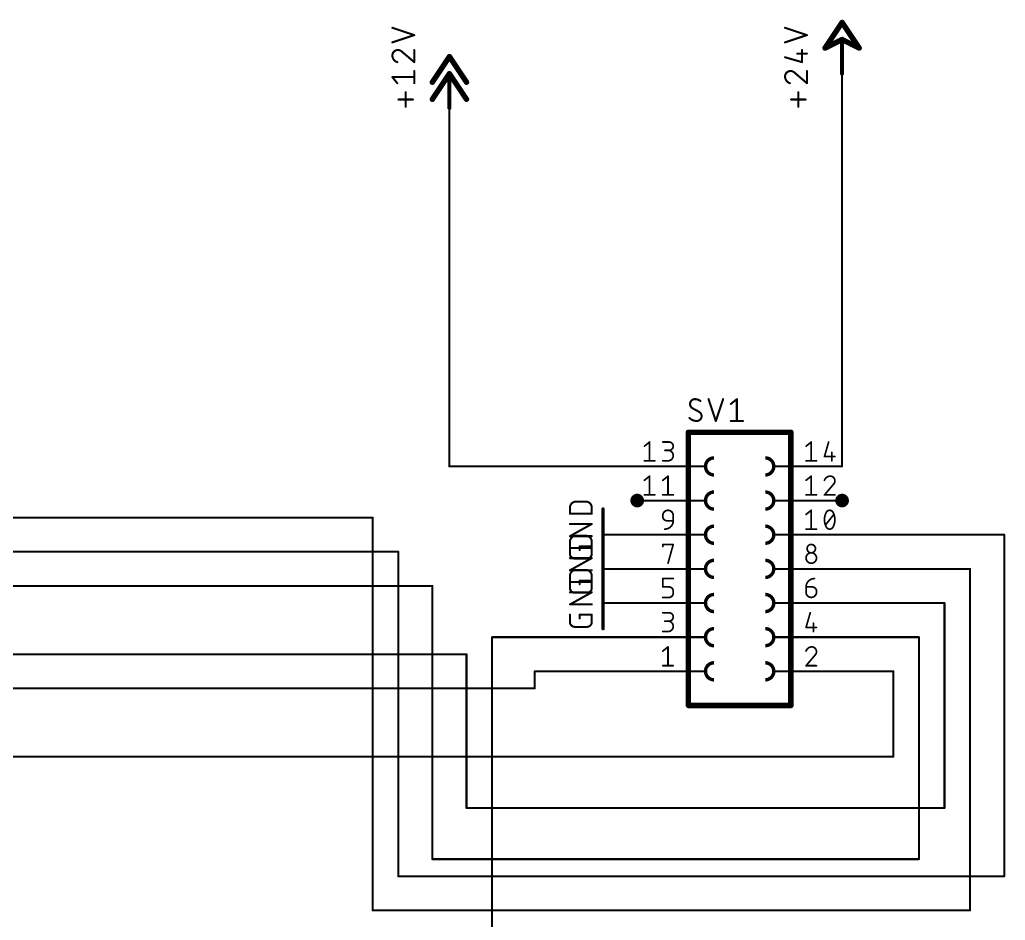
# Model space of a CAD drawing. Extents: x -177 to 163, y -159 to 163.
# Drawn here: x 84.2 to 157.6, y -57.9 to 9.1 of the extents above; entities that cross this region are included whole.
import ezdxf

# ---------------------------------------------------------------- set-up
doc = ezdxf.new("R2010")
doc.units = 0
for name, color, linetype in [('91', 122, 'CONTINUOUS'), ('94', 12, 'CONTINUOUS'), ('95', 251, 'CONTINUOUS'), ('96', 251, 'CONTINUOUS')]:
    doc.layers.add(name, color=color, linetype=linetype)

msp = doc.modelspace()

# ---------------------------------------------------------------- linework, layer by layer
at = {"layer": '91', "const_width": 0.1524}
for points in [[(145.415, -24.13), (145.415, 5.08)], [(116.205, -24.13), (116.205, 2.54)], [(130.175, -24.13), (116.205, -24.13)], [(110.49, -27.94), (39.37, -27.94)], [(110.49, -57.15), (110.49, -27.94)], [(157.48, -29.21), (145.415, -29.21)], [(157.48, -54.61), (157.48, -29.21)], [(39.37, -30.48), (112.395, -30.48)], [(112.395, -30.48), (112.395, -54.61)], [(145.415, -31.75), (154.94, -31.75)], [(154.94, -31.75), (154.94, -57.15)], [(114.935, -33.02), (39.37, -33.02)], [(114.935, -53.34), (114.935, -33.02)], [(153.035, -34.29), (145.415, -34.29)], [(153.035, -49.53), (153.035, -34.29)], [(130.175, -36.83), (119.38, -36.83)], [(119.38, -158.75), (119.38, -36.83)], [(145.415, -36.83), (151.13, -36.83)], [(151.13, -36.83), (151.13, -53.34)], [(39.37, -38.1), (117.475, -38.1)], [(117.475, -38.1), (117.475, -49.53)], [(130.175, -39.37), (122.555, -39.37)], [(122.555, -40.64), (122.555, -39.37)], [(145.415, -39.37), (149.225, -39.37)], [(149.225, -39.37), (149.225, -45.72)], [(39.37, -40.64), (122.555, -40.64)], [(149.225, -45.72), (39.37, -45.72)], [(117.475, -49.53), (153.035, -49.53)], [(151.13, -53.34), (114.935, -53.34)], [(112.395, -54.61), (157.48, -54.61)], [(154.94, -57.15), (110.49, -57.15)]]:
    msp.add_lwpolyline(points, dxfattribs=at)
at = {"layer": '91'}
for points, const_width in [([(145.4531, 5.08, 1), (145.3769, 5.08)], 0.0762), ([(116.2431, 2.54, 1), (116.1669, 2.54)], 0.0762), ([(116.205, -24.0919, 1), (116.205, -24.1681)], 0.0762), ([(116.1669, -24.13, 1), (116.2431, -24.13)], 0.0762), ([(130.175, -24.1681, 1), (130.175, -24.0919)], 0.0762), ([(145.3769, -24.13, 1), (145.4531, -24.13)], 0.0762), ([(130.175, -26.924, 1), (130.175, -26.416, 1), (130.175, -26.924)], 0.508), ([(145.415, -26.924, 1), (145.415, -26.416, 1), (145.415, -26.924)], 0.508), ([(110.5281, -27.94, 1), (110.4519, -27.94)], 0.0762), ([(110.49, -27.9781, 1), (110.49, -27.9019)], 0.0762), ([(145.415, -29.1719, 1), (145.415, -29.2481)], 0.0762), ([(157.5181, -29.21, 1), (157.4419, -29.21)], 0.0762), ([(157.48, -29.2481, 1), (157.48, -29.1719)], 0.0762), ([(112.4331, -30.48, 1), (112.3569, -30.48)], 0.0762), ([(112.395, -30.5181, 1), (112.395, -30.4419)], 0.0762), ([(145.415, -31.7119, 1), (145.415, -31.7881)], 0.0762), ([(154.9781, -31.75, 1), (154.9019, -31.75)], 0.0762), ([(154.94, -31.7881, 1), (154.94, -31.7119)], 0.0762), ([(114.9731, -33.02, 1), (114.8969, -33.02)], 0.0762), ([(114.935, -33.0581, 1), (114.935, -32.9819)], 0.0762), ([(145.415, -34.2519, 1), (145.415, -34.3281)], 0.0762), ([(153.0731, -34.29, 1), (152.9969, -34.29)], 0.0762), ([(153.035, -34.3281, 1), (153.035, -34.2519)], 0.0762), ([(119.38, -36.7919, 1), (119.38, -36.8681)], 0.0762), ([(119.4181, -36.83, 1), (119.3419, -36.83)], 0.0762), ([(130.175, -36.8681, 1), (130.175, -36.7919)], 0.0762), ([(145.415, -36.7919, 1), (145.415, -36.8681)], 0.0762), ([(151.1681, -36.83, 1), (151.0919, -36.83)], 0.0762), ([(151.13, -36.8681, 1), (151.13, -36.7919)], 0.0762), ([(117.5131, -38.1, 1), (117.4369, -38.1)], 0.0762), ([(117.475, -38.1381, 1), (117.475, -38.0619)], 0.0762), ([(122.555, -39.3319, 1), (122.555, -39.4081)], 0.0762), ([(122.5931, -39.37, 1), (122.5169, -39.37)], 0.0762), ([(130.175, -39.4081, 1), (130.175, -39.3319)], 0.0762), ([(145.415, -39.3319, 1), (145.415, -39.4081)], 0.0762), ([(149.2631, -39.37, 1), (149.1869, -39.37)], 0.0762), ([(149.225, -39.4081, 1), (149.225, -39.3319)], 0.0762), ([(122.5169, -40.64, 1), (122.5931, -40.64)], 0.0762), ([(122.555, -40.6781, 1), (122.555, -40.6019)], 0.0762), ([(149.1869, -45.72, 1), (149.2631, -45.72)], 0.0762), ([(149.225, -45.7581, 1), (149.225, -45.6819)], 0.0762), ([(117.475, -49.4919, 1), (117.475, -49.5681)], 0.0762), ([(117.4369, -49.53, 1), (117.5131, -49.53)], 0.0762), ([(152.9969, -49.53, 1), (153.0731, -49.53)], 0.0762), ([(153.035, -49.5681, 1), (153.035, -49.4919)], 0.0762), ([(114.935, -53.3019, 1), (114.935, -53.3781)], 0.0762), ([(114.8969, -53.34, 1), (114.9731, -53.34)], 0.0762), ([(151.0919, -53.34, 1), (151.1681, -53.34)], 0.0762), ([(151.13, -53.3781, 1), (151.13, -53.3019)], 0.0762), ([(112.395, -54.5719, 1), (112.395, -54.6481)], 0.0762), ([(112.3569, -54.61, 1), (112.4331, -54.61)], 0.0762), ([(157.4419, -54.61, 1), (157.5181, -54.61)], 0.0762), ([(157.48, -54.6481, 1), (157.48, -54.5719)], 0.0762), ([(110.49, -57.1119, 1), (110.49, -57.1881)], 0.0762), ([(110.4519, -57.15, 1), (110.5281, -57.15)], 0.0762), ([(154.9019, -57.15, 1), (154.9781, -57.15)], 0.0762), ([(154.94, -57.1881, 1), (154.94, -57.1119)], 0.0762)]:
    msp.add_lwpolyline(points, format="xyb", dxfattribs=dict(at, const_width=const_width))
at = {"layer": '94'}
for points, const_width in [([(145.415, 8.89), (144.145, 6.985)], 0.4064), ([(146.685, 6.985), (145.415, 8.89)], 0.4064), ([(145.415, 7.62), (144.145, 6.985)], 0.4064), ([(146.685, 6.985), (145.415, 7.62)], 0.4064), ([(145.415, 5.08), (145.415, 7.62)], 0.3048), ([(145.415, 5.08), (145.415, 7.62)], 0.1524), ([(116.205, 6.35), (114.935, 4.445)], 0.4064), ([(117.475, 4.445), (116.205, 6.35)], 0.4064), ([(116.205, 5.08), (114.935, 3.175)], 0.4064), ([(117.475, 3.175), (116.205, 5.08)], 0.4064), ([(116.205, 2.54), (116.205, 5.08)], 0.3048), ([(116.205, 2.54), (116.205, 5.08)], 0.1524), ([(133.985, -21.59), (133.985, -41.91)], 0.4064), ([(133.985, -21.59), (141.605, -21.59)], 0.4064), ([(141.605, -41.91), (141.605, -21.59)], 0.4064), ([(130.175, -24.13), (135.255, -24.13)], 0.1524), ([(145.415, -24.13), (140.335, -24.13)], 0.1524), ([(130.175, -26.67), (135.255, -26.67)], 0.1524), ([(145.415, -26.67), (140.335, -26.67)], 0.1524), ([(127.635, -27.305), (127.635, -31.115)], 0.254), ([(130.175, -29.21), (127.635, -29.21)], 0.1524), ([(130.175, -29.21), (135.255, -29.21)], 0.1524), ([(145.415, -29.21), (140.335, -29.21)], 0.1524), ([(127.635, -29.845), (127.635, -33.655)], 0.254), ([(127.635, -32.385), (127.635, -36.195)], 0.254), ([(130.175, -31.75), (127.635, -31.75)], 0.1524), ([(130.175, -31.75), (135.255, -31.75)], 0.1524), ([(145.415, -31.75), (140.335, -31.75)], 0.1524), ([(130.175, -34.29), (127.635, -34.29)], 0.1524), ([(130.175, -34.29), (135.255, -34.29)], 0.1524), ([(145.415, -34.29), (140.335, -34.29)], 0.1524), ([(130.175, -36.83), (135.255, -36.83)], 0.1524), ([(145.415, -36.83), (140.335, -36.83)], 0.1524), ([(130.175, -39.37), (135.255, -39.37)], 0.1524), ([(145.415, -39.37), (140.335, -39.37)], 0.1524), ([(141.605, -41.91), (133.985, -41.91)], 0.4064)]:
    msp.add_lwpolyline(points, dxfattribs=dict(at, const_width=const_width))
for points, const_width in [([(145.4995, 8.9464, 1), (145.3305, 8.8336)], 0.2032), ([(145.4995, 8.8336, 1), (145.3305, 8.9464)], 0.2032), ([(145.4604, 7.7109, 1), (145.3696, 7.5291)], 0.2032), ([(145.4912, 7.62, 1), (145.3388, 7.62)], 0.1524), ([(145.4604, 7.5291, 1), (145.3696, 7.7109)], 0.2032), ([(145.4531, 7.62, 1), (145.3769, 7.62)], 0.0762), ([(144.0996, 7.0759, 1), (144.1904, 6.8941)], 0.2032), ([(144.0605, 7.0414, 1), (144.2295, 6.9286)], 0.2032), ([(146.6005, 6.9286, 1), (146.7695, 7.0414)], 0.2032), ([(146.6396, 6.8941, 1), (146.7304, 7.0759)], 0.2032), ([(116.2895, 6.4064, 1), (116.1205, 6.2936)], 0.2032), ([(116.2895, 6.2936, 1), (116.1205, 6.4064)], 0.2032), ([(116.2895, 5.1364, 1), (116.1205, 5.0236)], 0.2032), ([(116.2895, 5.0236, 1), (116.1205, 5.1364)], 0.2032), ([(116.2812, 5.08, 1), (116.1288, 5.08)], 0.1524), ([(116.2431, 5.08, 1), (116.1669, 5.08)], 0.0762), ([(145.3388, 5.08, 1), (145.4912, 5.08)], 0.1524), ([(114.8505, 4.5014, 1), (115.0195, 4.3886)], 0.2032), ([(117.3905, 4.3886, 1), (117.5595, 4.5014)], 0.2032), ([(145.3769, 5.08, 1), (145.4531, 5.08)], 0.0762), ([(114.8505, 3.2314, 1), (115.0195, 3.1186)], 0.2032), ([(117.3905, 3.1186, 1), (117.5595, 3.2314)], 0.2032), ([(116.1288, 2.54, 1), (116.2812, 2.54)], 0.1524), ([(116.1669, 2.54, 1), (116.2431, 2.54)], 0.0762), ([(134.0866, -21.59, 1), (133.8834, -21.59)], 0.2032), ([(133.985, -21.4884, 1), (133.985, -21.6916)], 0.2032), ([(141.7066, -21.59, 1), (141.5034, -21.59)], 0.2032), ([(141.605, -21.6916, 1), (141.605, -21.4884)], 0.2032), ([(135.89, -23.495, 1), (135.89, -24.765)], 0.254), ([(139.7, -24.765, 1), (139.7, -23.495)], 0.254), ([(130.175, -24.0919, 1), (130.175, -24.1681)], 0.0762), ([(135.255, -24.1681, 1), (135.255, -24.0919)], 0.0762), ([(140.335, -24.0919, 1), (140.335, -24.1681)], 0.0762), ([(145.415, -24.1681, 1), (145.415, -24.0919)], 0.0762), ([(135.89, -26.035, 1), (135.89, -27.305)], 0.254), ([(139.7, -27.305, 1), (139.7, -26.035)], 0.254), ([(130.175, -26.6319, 1), (130.175, -26.7081)], 0.0762), ([(135.255, -26.7081, 1), (135.255, -26.6319)], 0.0762), ([(140.335, -26.6319, 1), (140.335, -26.7081)], 0.0762), ([(145.415, -26.7081, 1), (145.415, -26.6319)], 0.0762), ([(127.6985, -27.305, 1), (127.5715, -27.305)], 0.127), ([(135.89, -28.575, 1), (135.89, -29.845)], 0.254), ([(139.7, -29.845, 1), (139.7, -28.575)], 0.254), ([(127.635, -29.1719, 1), (127.635, -29.2481)], 0.0762), ([(130.175, -29.1719, 1), (130.175, -29.2481)], 0.0762), ([(130.175, -29.2481, 1), (130.175, -29.1719)], 0.0762), ([(135.255, -29.2481, 1), (135.255, -29.1719)], 0.0762), ([(140.335, -29.1719, 1), (140.335, -29.2481)], 0.0762), ([(145.415, -29.2481, 1), (145.415, -29.1719)], 0.0762), ([(127.6985, -29.845, 1), (127.5715, -29.845)], 0.127), ([(127.5715, -31.115, 1), (127.6985, -31.115)], 0.127), ([(135.89, -31.115, 1), (135.89, -32.385)], 0.254), ([(139.7, -32.385, 1), (139.7, -31.115)], 0.254), ([(127.6985, -32.385, 1), (127.5715, -32.385)], 0.127), ([(127.635, -31.7119, 1), (127.635, -31.7881)], 0.0762), ([(130.175, -31.7119, 1), (130.175, -31.7881)], 0.0762), ([(130.175, -31.7881, 1), (130.175, -31.7119)], 0.0762), ([(135.255, -31.7881, 1), (135.255, -31.7119)], 0.0762), ([(140.335, -31.7119, 1), (140.335, -31.7881)], 0.0762), ([(145.415, -31.7881, 1), (145.415, -31.7119)], 0.0762), ([(127.5715, -33.655, 1), (127.6985, -33.655)], 0.127), ([(135.89, -33.655, 1), (135.89, -34.925)], 0.254), ([(139.7, -34.925, 1), (139.7, -33.655)], 0.254), ([(127.635, -34.2519, 1), (127.635, -34.3281)], 0.0762), ([(130.175, -34.2519, 1), (130.175, -34.3281)], 0.0762), ([(130.175, -34.3281, 1), (130.175, -34.2519)], 0.0762), ([(135.255, -34.3281, 1), (135.255, -34.2519)], 0.0762), ([(140.335, -34.2519, 1), (140.335, -34.3281)], 0.0762), ([(145.415, -34.3281, 1), (145.415, -34.2519)], 0.0762), ([(127.5715, -36.195, 1), (127.6985, -36.195)], 0.127), ([(135.89, -36.195, 1), (135.89, -37.465)], 0.254), ([(139.7, -37.465, 1), (139.7, -36.195)], 0.254), ([(130.175, -36.7919, 1), (130.175, -36.8681)], 0.0762), ([(135.255, -36.8681, 1), (135.255, -36.7919)], 0.0762), ([(140.335, -36.7919, 1), (140.335, -36.8681)], 0.0762), ([(145.415, -36.8681, 1), (145.415, -36.7919)], 0.0762), ([(135.89, -38.735, 1), (135.89, -40.005)], 0.254), ([(139.7, -40.005, 1), (139.7, -38.735)], 0.254), ([(130.175, -39.3319, 1), (130.175, -39.4081)], 0.0762), ([(135.255, -39.4081, 1), (135.255, -39.3319)], 0.0762), ([(140.335, -39.3319, 1), (140.335, -39.4081)], 0.0762), ([(145.415, -39.4081, 1), (145.415, -39.3319)], 0.0762), ([(133.985, -41.8084, 1), (133.985, -42.0116)], 0.2032), ([(141.605, -42.0116, 1), (141.605, -41.8084)], 0.2032), ([(133.8834, -41.91, 1), (134.0866, -41.91)], 0.2032), ([(141.5034, -41.91, 1), (141.7066, -41.91)], 0.2032)]:
    msp.add_lwpolyline(points, format="xyb", dxfattribs=dict(at, const_width=const_width))
at = {"layer": '95'}
for points, const_width in [([(134.4676, -19.1262, 0.4142), (134.1064, -19.4874)], 0.1524), ([(134.874, -19.2617, 0.1623), (134.4676, -19.1262)], 0.1524), ([(134.4676, -19.0881, 1), (134.4676, -19.1643)], 0.0762), ([(134.4676, -19.1643, 1), (134.4676, -19.0881)], 0.0762), ([(135.5181, -19.1142, 1), (135.4458, -19.1382)], 0.0762), ([(136.6018, -19.1382, 1), (136.5295, -19.1142)], 0.0762), ([(137.625, -19.1262, 1), (137.5488, -19.1262)], 0.0762), ([(137.6107, -19.156, 1), (137.5631, -19.0964)], 0.0762), ([(134.1064, -19.4874, 0.2656), (134.287, -19.8035)], 0.1524), ([(134.1445, -19.4874, 1), (134.0683, -19.4874)], 0.0762), ([(134.0683, -19.4874, 1), (134.1445, -19.4874)], 0.0762), ([(134.3052, -19.7701, 1), (134.2687, -19.837)], 0.0762), ([(134.2676, -19.8364, 1), (134.3063, -19.7707)], 0.0762), ([(134.8511, -19.2921, 1), (134.8969, -19.2312)], 0.0762), ([(137.1115, -19.4577, 1), (137.1591, -19.5172)], 0.0762), ([(134.0612, -20.526, 0.2), (134.6031, -20.7518)], 0.1524), ([(134.0883, -20.4992, 1), (134.0341, -20.5529)], 0.0762), ([(134.6031, -20.7518, 0.4142), (134.9643, -20.3906)], 0.1524), ([(134.803, -20.0416, 1), (134.7643, -20.1073)], 0.0762), ([(134.9643, -20.3906, 0.2656), (134.7837, -20.0745)], 0.1524), ([(134.7654, -20.1079, 1), (134.8019, -20.041)], 0.0762), ([(135.0024, -20.3906, 1), (134.9262, -20.3906)], 0.0762), ([(134.9262, -20.3906, 1), (135.0024, -20.3906)], 0.0762), ([(134.6031, -20.7137, 1), (134.6031, -20.7899)], 0.0762), ([(134.6031, -20.7899, 1), (134.6031, -20.7137)], 0.0762), ([(135.9876, -20.7398, 1), (136.0599, -20.7638)], 0.0762), ([(135.9876, -20.7638, 1), (136.0599, -20.7398)], 0.0762), ([(137.1353, -20.7137, 1), (137.1353, -20.7899)], 0.0762), ([(137.5488, -20.7518, 1), (137.625, -20.7518)], 0.0762), ([(138.0385, -20.7899, 1), (138.0385, -20.7137)], 0.0762), ([(130.6899, -22.5996, 1), (130.7296, -22.6491)], 0.0635), ([(131.1295, -22.3139, 1), (131.066, -22.3139)], 0.0635), ([(131.1176, -22.3387, 1), (131.078, -22.2891)], 0.0635), ([(132.0786, -22.2822, 1), (132.0786, -22.3456)], 0.0635), ([(132.5443, -22.9348, 1), (132.5443, -22.3139)], 0.127), ([(132.5443, -22.2822, 1), (132.5443, -22.3456)], 0.0635), ([(132.5443, -22.3456, 1), (132.5443, -22.2822)], 0.0635), ([(142.7155, -22.5996, 1), (142.7551, -22.6491)], 0.0635), ([(143.1551, -22.3139, 1), (143.0916, -22.3139)], 0.0635), ([(143.1432, -22.3387, 1), (143.1035, -22.2891)], 0.0635), ([(144.4451, -22.3226, 1), (144.3841, -22.3052)], 0.0635), ([(132.2338, -22.903, 1), (132.2338, -22.9665)], 0.0635), ([(132.4666, -22.903, 1), (132.4666, -22.9665)], 0.0635), ([(132.4666, -23.7109, 1), (132.4666, -22.9348)], 0.127), ([(132.5443, -22.903, 1), (132.5443, -22.9665)], 0.0635), ([(132.5443, -22.9665, 1), (132.5443, -22.903)], 0.0635), ([(144.0736, -23.3917, 1), (144.1347, -23.4092)], 0.0635), ([(144.1042, -23.3687, 1), (144.1042, -23.4322)], 0.0635), ([(144.6792, -23.09, 1), (144.6157, -23.09)], 0.0635), ([(144.8803, -23.4322, 1), (144.8803, -23.3687)], 0.0635), ([(130.7097, -23.6792, 1), (130.7097, -23.7427)], 0.0635), ([(131.066, -23.7109, 1), (131.1295, -23.7109)], 0.0635), ([(131.4858, -23.7427, 1), (131.4858, -23.6792)], 0.0635), ([(132.0786, -23.6792, 1), (132.0786, -23.7427)], 0.0635), ([(132.4666, -23.6792, 1), (132.4666, -23.7427)], 0.0635), ([(132.4666, -23.7427, 1), (132.4666, -23.6792)], 0.0635), ([(142.7353, -23.6792, 1), (142.7353, -23.7427)], 0.0635), ([(143.0916, -23.7109, 1), (143.1551, -23.7109)], 0.0635), ([(143.5114, -23.7427, 1), (143.5114, -23.6792)], 0.0635), ([(144.6157, -23.7109, 1), (144.6792, -23.7109)], 0.0635), ([(131.1295, -24.8539, 1), (131.066, -24.8539)], 0.0635), ([(131.1176, -24.8787, 1), (131.078, -24.8291)], 0.0635), ([(132.4984, -24.8539, 1), (132.4349, -24.8539)], 0.0635), ([(132.4865, -24.8787, 1), (132.4468, -24.8291)], 0.0635), ([(143.1551, -24.8539, 1), (143.0916, -24.8539)], 0.0635), ([(143.1432, -24.8787, 1), (143.1035, -24.8291)], 0.0635), ([(144.531, -24.8539, 0.3252), (144.1042, -25.1643)], 0.127), ([(144.8803, -25.2032, 0.4142), (144.531, -24.8539)], 0.127), ([(144.531, -24.8222, 1), (144.531, -24.8856)], 0.0635), ([(144.531, -24.8856, 1), (144.531, -24.8222)], 0.0635), ([(130.6899, -25.1396, 1), (130.7296, -25.1891)], 0.0635), ([(132.0588, -25.1396, 1), (132.0984, -25.1891)], 0.0635), ([(142.7155, -25.1396, 1), (142.7551, -25.1891)], 0.0635), ([(144.0739, -25.1546, 1), (144.1344, -25.1741)], 0.0635), ([(144.7638, -25.4748, 0.2053), (144.8803, -25.2032)], 0.127), ([(144.742, -25.4518, 1), (144.7857, -25.4978)], 0.0635), ([(144.788, -25.4954, 1), (144.7397, -25.4542)], 0.0635), ([(144.912, -25.2031, 1), (144.8485, -25.2032)], 0.0635), ([(144.8485, -25.2032, 1), (144.912, -25.2032)], 0.0635), ([(130.7097, -26.2192, 1), (130.7097, -26.2827)], 0.0635), ([(131.066, -26.2509, 1), (131.1295, -26.2509)], 0.0635), ([(131.4858, -26.2827, 1), (131.4858, -26.2192)], 0.0635), ([(132.0786, -26.2192, 1), (132.0786, -26.2827)], 0.0635), ([(132.4349, -26.2509, 1), (132.4984, -26.2509)], 0.0635), ([(132.8547, -26.2827, 1), (132.8547, -26.2192)], 0.0635), ([(142.7353, -26.2192, 1), (142.7353, -26.2827)], 0.0635), ([(143.0916, -26.2509, 1), (143.1551, -26.2509)], 0.0635), ([(143.5114, -26.2827, 1), (143.5114, -26.2192)], 0.0635), ([(144.1042, -26.2192, 1), (144.1042, -26.2827)], 0.0635), ([(144.08, -26.2303, 1), (144.1283, -26.2715)], 0.0635), ([(144.8803, -26.2827, 1), (144.8803, -26.2192)], 0.0635), ([(132.8547, -27.782, 1), (132.0786, -27.782)], 0.127), ([(132.1103, -27.782, 1), (132.0468, -27.782)], 0.0635), ([(132.0468, -27.782, 1), (132.1103, -27.782)], 0.0635), ([(132.0786, -27.8596, 0.4142), (132.389, -28.17)], 0.127), ([(132.1103, -27.8596, 1), (132.0468, -27.8596)], 0.0635), ([(132.0468, -27.8596, 1), (132.1103, -27.8596)], 0.0635), ([(132.8229, -27.782, 1), (132.8864, -27.782)], 0.0635), ([(132.8864, -27.782, 1), (132.823, -27.782)], 0.0635), ([(142.7155, -27.6796, 1), (142.7551, -27.7291)], 0.0635), ([(143.1551, -27.3939, 1), (143.0916, -27.3939)], 0.0635), ([(143.1432, -27.4187, 1), (143.1035, -27.3691)], 0.0635), ([(144.2206, -27.5879, 0.1139), (144.1042, -28.0924)], 0.127), ([(144.1905, -27.5776, 1), (144.2506, -27.5982)], 0.0635), ([(144.4922, -27.3939, 0.3205), (144.2206, -27.5879)], 0.127), ([(144.2491, -27.6018, 1), (144.192, -27.574)], 0.0635), ([(144.7638, -27.5879, 0.3205), (144.4922, -27.3939)], 0.127), ([(144.4922, -27.3622, 1), (144.4922, -27.4256)], 0.0635), ([(144.4922, -27.4256, 1), (144.4922, -27.3622)], 0.0635), ([(144.8803, -28.0924, 0.1139), (144.7638, -27.5879)], 0.127), ([(144.7924, -27.574, 1), (144.7353, -27.6018)], 0.0635), ([(144.7338, -27.5982, 1), (144.7939, -27.5776)], 0.0635), ([(144.8274, -27.7242, 1), (144.7779, -27.6845)], 0.0635), ([(132.2338, -28.7909, 0.4142), (132.8547, -28.17)], 0.127), ([(132.389, -28.1383, 1), (132.389, -28.2018)], 0.0635), ([(132.389, -28.2018, 1), (132.389, -28.1383)], 0.0635), ([(132.8864, -28.17, 1), (132.823, -28.17)], 0.0635), ([(132.823, -28.17, 1), (132.8864, -28.17)], 0.0635), ([(132.8547, -28.2018, 1), (132.8547, -28.1383)], 0.0635), ([(144.1042, -28.0924, 0.1139), (144.2206, -28.5969)], 0.127), ([(144.1359, -28.0924, 1), (144.0724, -28.0924)], 0.0635), ([(144.0724, -28.0924, 1), (144.1359, -28.0924)], 0.0635), ([(144.157, -28.4606, 1), (144.2066, -28.5003)], 0.0635), ([(144.2506, -28.5866, 1), (144.1905, -28.6072)], 0.0635), ([(144.2206, -28.5969, 0.3205), (144.4922, -28.7909)], 0.127), ([(144.192, -28.6108, 1), (144.2491, -28.583)], 0.0635), ([(144.4922, -28.7909, 0.3205), (144.7638, -28.5969)], 0.127), ([(144.7638, -28.5969, 0.1139), (144.8803, -28.0924)], 0.127), ([(144.7353, -28.583, 1), (144.7924, -28.6108)], 0.0635), ([(144.7939, -28.6072, 1), (144.7338, -28.5866)], 0.0635), ([(144.912, -28.0924, 1), (144.8485, -28.0924)], 0.0635), ([(144.8485, -28.0924, 1), (144.912, -28.0924)], 0.0635), ([(132.2338, -28.7592, 1), (132.2338, -28.8226)], 0.0635), ([(142.7353, -28.7592, 1), (142.7353, -28.8226)], 0.0635), ([(143.0916, -28.7909, 1), (143.1551, -28.7909)], 0.0635), ([(143.5114, -28.8226, 1), (143.5114, -28.7592)], 0.0635), ([(144.4922, -28.7592, 1), (144.4922, -28.8226)], 0.0635), ([(144.4922, -28.8226, 1), (144.4922, -28.7592)], 0.0635), ([(132.1103, -29.9339, 1), (132.0468, -29.9339)], 0.0635), ([(132.0786, -29.9022, 1), (132.0786, -29.9657)], 0.0635), ([(132.0468, -30.0891, 1), (132.1103, -30.0891)], 0.0635), ([(132.8853, -29.9424, 1), (132.8241, -29.9254)], 0.0635), ([(132.8547, -29.9657, 1), (132.8547, -29.9022)], 0.0635), ([(143.4338, -30.2443, 1), (142.8129, -30.2443)], 0.127), ([(143.5114, -30.9428, 1), (142.7353, -30.9428)], 0.127), ([(142.8129, -30.2443, 1), (143.4338, -30.2443)], 0.127), ([(142.8447, -30.2443, 1), (142.7812, -30.2443)], 0.0635), ([(142.7812, -30.2443, 1), (142.8447, -30.2443)], 0.0635), ([(143.402, -30.2443, 1), (143.4655, -30.2443)], 0.0635), ([(143.4656, -30.2443, 1), (143.4021, -30.2443)], 0.0635), ([(132.4361, -31.3224, 1), (132.4972, -31.3394)], 0.0635), ([(142.7353, -30.9428, 1), (143.5114, -30.9428)], 0.127), ([(142.767, -30.9428, 1), (142.7035, -30.9428)], 0.0635), ([(142.7036, -30.9428, 1), (142.767, -30.9428)], 0.0635), ([(143.5432, -30.9428, 1), (143.4797, -30.9428)], 0.0635), ([(143.4797, -30.9428, 1), (143.5432, -30.9428)], 0.0635), ([(132.1103, -32.4739, 1), (132.0468, -32.4739)], 0.0635), ([(132.0786, -32.4421, 1), (132.0786, -32.5057)], 0.0635), ([(132.8547, -32.5057, 1), (132.8547, -32.4421)], 0.0635), ([(143.3562, -32.4739, 0.4142), (142.7353, -33.0948)], 0.127), ([(143.3562, -32.5056, 1), (143.3562, -32.4421)], 0.0635), ([(132.0786, -33.063, 1), (132.0786, -33.1265)], 0.0635), ([(132.0468, -33.0948, 1), (132.1103, -33.0948)], 0.0635), ([(132.5443, -33.063, 1), (132.5443, -33.1265)], 0.0635), ([(132.8547, -33.4052, 0.4142), (132.5443, -33.0948)], 0.127), ([(132.5443, -33.8709, 0.4142), (132.8547, -33.5605)], 0.127), ([(132.5443, -33.1265, 1), (132.5443, -33.063)], 0.0635), ([(132.8864, -33.4052, 1), (132.823, -33.4052)], 0.0635), ([(132.823, -33.4052, 1), (132.8864, -33.4052)], 0.0635), ([(132.8864, -33.5605, 1), (132.823, -33.5605)], 0.0635), ([(132.823, -33.5605, 1), (132.8864, -33.5605)], 0.0635), ([(142.7353, -33.063, 1), (142.7353, -33.1265)], 0.0635), ([(142.7353, -33.4828, 1), (143.5114, -33.4828)], 0.127), ([(142.767, -33.4828, 1), (142.7035, -33.4828)], 0.0635), ([(142.767, -33.0948, 1), (142.7036, -33.0948)], 0.0635), ([(142.7036, -33.0948, 1), (142.767, -33.0948)], 0.0635), ([(142.7036, -33.4828, 1), (142.767, -33.4828)], 0.0635), ([(143.201, -33.063, 1), (143.201, -33.1265)], 0.0635), ([(143.5114, -33.4052, 0.4142), (143.201, -33.0948)], 0.127), ([(143.201, -33.1265, 1), (143.201, -33.063)], 0.0635), ([(143.5432, -33.4052, 1), (143.4797, -33.4052)], 0.0635), ([(143.4797, -33.4052, 1), (143.5432, -33.4052)], 0.0635), ([(143.5432, -33.4828, 1), (143.4797, -33.4828)], 0.0635), ([(143.4797, -33.4828, 1), (143.5432, -33.4828)], 0.0635), ([(132.0786, -33.8391, 1), (132.0786, -33.9027)], 0.0635), ([(132.5443, -33.8391, 1), (132.5443, -33.9027)], 0.0635), ([(132.5443, -33.9027, 1), (132.5443, -33.8391)], 0.0635), ([(132.0786, -34.9821, 1), (132.0786, -35.0457)], 0.0635), ([(132.5443, -35.6348, 1), (132.5443, -35.0139)], 0.127), ([(132.5443, -34.9821, 1), (132.5443, -35.0457)], 0.0635), ([(132.5443, -35.0457, 1), (132.5443, -34.9821)], 0.0635), ([(143.0763, -35.0226, 1), (143.0152, -35.0052)], 0.0635), ([(132.2338, -35.603, 1), (132.2338, -35.6665)], 0.0635), ([(132.4666, -35.603, 1), (132.4666, -35.6665)], 0.0635), ([(132.4666, -36.4109, 1), (132.4666, -35.6348)], 0.127), ([(132.5443, -35.603, 1), (132.5443, -35.6665)], 0.0635), ([(132.5443, -35.6665, 1), (132.5443, -35.603)], 0.0635), ([(143.3103, -35.79, 1), (143.2468, -35.79)], 0.0635), ([(132.0786, -36.3792, 1), (132.0786, -36.4427)], 0.0635), ([(132.4666, -36.3792, 1), (132.4666, -36.4427)], 0.0635), ([(132.4666, -36.4427, 1), (132.4666, -36.3792)], 0.0635), ([(142.7353, -36.0687, 1), (142.7353, -36.1322)], 0.0635), ([(142.7048, -36.0917, 1), (142.7658, -36.1092)], 0.0635), ([(143.2468, -36.4109, 1), (143.3103, -36.4109)], 0.0635), ([(143.5114, -36.1322, 1), (143.5114, -36.0687)], 0.0635), ([(132.0588, -37.8396, 1), (132.0984, -37.8891)], 0.0635), ([(132.4984, -37.5539, 1), (132.4349, -37.5539)], 0.0635), ([(132.4865, -37.5787, 1), (132.4468, -37.5291)], 0.0635), ([(143.1622, -37.5539, 0.3252), (142.7353, -37.8643)], 0.127), ([(142.7051, -37.8546, 1), (142.7655, -37.8741)], 0.0635), ([(143.1622, -37.5221, 1), (143.1622, -37.5857)], 0.0635), ([(143.5114, -37.9032, 0.4142), (143.1622, -37.5539)], 0.127), ([(143.1622, -37.5856, 1), (143.1622, -37.5222)], 0.0635), ([(143.395, -38.1748, 0.2053), (143.5114, -37.9032)], 0.127), ([(143.3731, -38.1518, 1), (143.4169, -38.1978)], 0.0635), ([(143.4192, -38.1954, 1), (143.3708, -38.1542)], 0.0635), ([(143.5432, -37.9031, 1), (143.4797, -37.9032)], 0.0635), ([(143.4797, -37.9032, 1), (143.5432, -37.9032)], 0.0635), ([(132.0786, -38.9192, 1), (132.0786, -38.9827)], 0.0635), ([(132.4349, -38.9509, 1), (132.4984, -38.9509)], 0.0635), ([(132.8547, -38.9827, 1), (132.8547, -38.9192)], 0.0635), ([(142.7353, -38.9192, 1), (142.7353, -38.9827)], 0.0635), ([(142.7111, -38.9303, 1), (142.7595, -38.9715)], 0.0635), ([(143.5114, -38.9827, 1), (143.5114, -38.9192)], 0.0635)]:
    msp.add_lwpolyline(points, format="xyb", dxfattribs=dict(at, const_width=const_width))
for points, const_width in [([(135.4819, -19.1262), (136.0238, -20.7518)], 0.1524), ([(136.0238, -20.7518), (136.5656, -19.1262)], 0.1524), ([(137.1353, -19.4874), (137.5869, -19.1262)], 0.1524), ([(137.5869, -19.1262), (137.5869, -20.7518)], 0.1524), ([(134.7837, -20.0745), (134.287, -19.8035)], 0.1524), ([(137.1353, -20.7518), (138.0385, -20.7518)], 0.1524), ([(130.7097, -22.6243), (131.0978, -22.3139)], 0.127), ([(131.0978, -22.3139), (131.0978, -23.7109)], 0.127), ([(132.0786, -22.3139), (132.5443, -22.3139)], 0.127), ([(142.7353, -22.6243), (143.1234, -22.3139)], 0.127), ([(143.1234, -22.3139), (143.1234, -23.7109)], 0.127), ([(144.4146, -22.3139), (144.1042, -23.4005)], 0.127), ([(132.5443, -22.9348), (132.2338, -22.9348)], 0.127), ([(144.1042, -23.4005), (144.8803, -23.4005)], 0.127), ([(144.6474, -23.09), (144.6474, -23.7109)], 0.127), ([(130.7097, -23.7109), (131.4858, -23.7109)], 0.127), ([(132.0786, -23.7109), (132.4666, -23.7109)], 0.127), ([(142.7353, -23.7109), (143.5114, -23.7109)], 0.127), ([(130.7097, -25.1643), (131.0978, -24.8539)], 0.127), ([(131.0978, -24.8539), (131.0978, -26.2509)], 0.127), ([(132.0786, -25.1643), (132.4666, -24.8539)], 0.127), ([(132.4666, -24.8539), (132.4666, -26.2509)], 0.127), ([(142.7353, -25.1643), (143.1234, -24.8539)], 0.127), ([(143.1234, -24.8539), (143.1234, -26.2509)], 0.127), ([(144.7638, -25.4748), (144.1042, -26.2509)], 0.127), ([(130.7097, -26.2509), (131.4858, -26.2509)], 0.127), ([(132.0786, -26.2509), (132.8547, -26.2509)], 0.127), ([(142.7353, -26.2509), (143.5114, -26.2509)], 0.127), ([(144.1042, -26.2509), (144.8803, -26.2509)], 0.127), ([(132.0786, -27.8596), (132.0786, -27.782)], 0.127), ([(132.8547, -27.782), (132.8547, -28.17)], 0.127), ([(142.7353, -27.7043), (143.1234, -27.3939)], 0.127), ([(143.1234, -27.3939), (143.1234, -28.7909)], 0.127), ([(144.1818, -28.4805), (144.8027, -27.7043)], 0.127), ([(132.8547, -28.17), (132.389, -28.17)], 0.127), ([(142.7353, -28.7909), (143.5114, -28.7909)], 0.127), ([(132.0786, -30.0891), (132.0786, -29.9339)], 0.127), ([(132.0786, -29.9339), (132.8547, -29.9339)], 0.127), ([(132.8547, -29.9339), (132.4666, -31.3309)], 0.127), ([(132.0786, -33.0948), (132.0786, -32.4739)], 0.127), ([(132.0786, -32.4739), (132.8547, -32.4739)], 0.127), ([(132.5443, -33.0948), (132.0786, -33.0948)], 0.127), ([(132.8547, -33.5605), (132.8547, -33.4052)], 0.127), ([(142.7353, -33.0948), (143.201, -33.0948)], 0.127), ([(142.7353, -33.4828), (142.7353, -33.0948)], 0.127), ([(143.5114, -33.4052), (143.5114, -33.4828)], 0.127), ([(132.0786, -33.8709), (132.5443, -33.8709)], 0.127), ([(132.0786, -35.0139), (132.5443, -35.0139)], 0.127), ([(143.0457, -35.0139), (142.7353, -36.1005)], 0.127), ([(132.5443, -35.6348), (132.2338, -35.6348)], 0.127), ([(143.2786, -35.79), (143.2786, -36.4109)], 0.127), ([(132.0786, -36.4109), (132.4666, -36.4109)], 0.127), ([(142.7353, -36.1005), (143.5114, -36.1005)], 0.127), ([(132.0786, -37.8643), (132.4666, -37.5539)], 0.127), ([(132.4666, -37.5539), (132.4666, -38.9509)], 0.127), ([(143.395, -38.1748), (142.7353, -38.9509)], 0.127), ([(132.0786, -38.9509), (132.8547, -38.9509)], 0.127), ([(142.7353, -38.9509), (143.5114, -38.9509)], 0.127)]:
    msp.add_lwpolyline(points, dxfattribs=dict(at, const_width=const_width))
at = {"layer": '96', "const_width": 0.1524}
for points in [[(113.5888, 7.9516), (111.9632, 8.4935)], [(142.7988, 7.9516), (141.1732, 8.4935)], [(111.9632, 7.4098), (113.5888, 7.9516)], [(141.1732, 7.4098), (142.7988, 7.9516)], [(112.6857, 6.7046), (113.5888, 5.937)], [(113.5888, 5.937), (113.5888, 6.8401)], [(142.0763, 6.5691), (142.7988, 6.5691)], [(142.4376, 5.937), (142.4376, 6.8401)], [(141.1732, 6.2982), (142.4376, 5.937)], [(113.5888, 4.3738), (113.5888, 5.277)], [(141.8957, 5.1415), (142.7988, 4.3738)], [(142.7988, 4.3738), (142.7988, 5.277)], [(112.3244, 4.3738), (111.9632, 4.8254)], [(111.9632, 4.8254), (113.5888, 4.8254)], [(112.9566, 2.6162), (112.9566, 3.6999)], [(142.1666, 2.6162), (142.1666, 3.6999)], [(113.4985, 3.1581), (112.4148, 3.1581)], [(142.7085, 3.1581), (141.6248, 3.1581)], [(125.1712, -27.6493), (125.1712, -27.1978)], [(125.6228, -26.7462), (126.3452, -26.7462)], [(126.7968, -27.1978), (126.7968, -27.6493)], [(126.7968, -27.6493), (125.1712, -27.6493)], [(125.1712, -29.3166), (126.7968, -28.4135)], [(126.7968, -28.4135), (125.1712, -28.4135)], [(126.7968, -29.3166), (125.1712, -29.3166)], [(125.6228, -29.2862), (126.3452, -29.2862)], [(125.1712, -30.1893), (125.1712, -29.7378)], [(125.1712, -30.6227), (125.1712, -30.0809)], [(125.8937, -30.3518), (125.8937, -30.0809)], [(125.8937, -30.0809), (126.7968, -30.0809)], [(126.7968, -29.7378), (126.7968, -30.1893)], [(126.7968, -30.0809), (126.7968, -30.6227)], [(126.7968, -30.1893), (125.1712, -30.1893)], [(125.1712, -31.8566), (126.7968, -30.9535)], [(126.7968, -30.9535), (125.1712, -30.9535)], [(126.4356, -30.984), (125.5324, -30.984)], [(126.7968, -31.8566), (125.1712, -31.8566)], [(125.1712, -32.7293), (125.1712, -32.2778)], [(125.6228, -31.8262), (126.3452, -31.8262)], [(126.7968, -32.2778), (126.7968, -32.7293)], [(125.1712, -33.1627), (125.1712, -32.6209)], [(126.7968, -32.7293), (125.1712, -32.7293)], [(125.8937, -32.8918), (125.8937, -32.6209)], [(125.8937, -32.6209), (126.7968, -32.6209)], [(126.7968, -32.6209), (126.7968, -33.1627)], [(125.1712, -34.3966), (126.7968, -33.4935)], [(126.7968, -33.4935), (125.1712, -33.4935)], [(126.4356, -33.524), (125.5324, -33.524)], [(126.7968, -34.3966), (125.1712, -34.3966)], [(125.1712, -35.7027), (125.1712, -35.1609)], [(125.8937, -35.4318), (125.8937, -35.1609)], [(125.8937, -35.1609), (126.7968, -35.1609)], [(126.7968, -35.1609), (126.7968, -35.7027)], [(126.4356, -36.064), (125.5324, -36.064)]]:
    msp.add_lwpolyline(points, dxfattribs=at)
at = {"layer": '96'}
for points, const_width in [([(111.9752, 8.5297, 1), (111.9512, 8.4574)], 0.0762), ([(141.1852, 8.5297, 1), (141.1612, 8.4574)], 0.0762), ([(111.9512, 7.4459, 1), (111.9752, 7.3736)], 0.0762), ([(113.6008, 7.9155, 1), (113.5768, 7.9878)], 0.0762), ([(113.5768, 7.9155, 1), (113.6008, 7.9878)], 0.0762), ([(141.1612, 7.4459, 1), (141.1852, 7.3736)], 0.0762), ([(142.8108, 7.9155, 1), (142.7868, 7.9878)], 0.0762), ([(142.7868, 7.9155, 1), (142.8108, 7.9878)], 0.0762), ([(112.3696, 6.8401, 0.4142), (111.9632, 6.4337)], 0.1524), ([(112.6857, 6.7046, 0.2053), (112.3696, 6.8401)], 0.1524), ([(112.3696, 6.8782, 1), (112.3696, 6.802)], 0.0762), ([(112.3696, 6.802, 1), (112.3696, 6.8782)], 0.0762), ([(112.7104, 6.7336, 1), (112.661, 6.6756)], 0.0762), ([(112.6581, 6.6783, 1), (112.7133, 6.7309)], 0.0762), ([(113.6269, 6.8401, 1), (113.5507, 6.8401)], 0.0762), ([(142.0763, 6.6072, 1), (142.0763, 6.531)], 0.0762), ([(142.4757, 6.8401, 1), (142.3995, 6.8401)], 0.0762), ([(142.7988, 6.531, 1), (142.7988, 6.6072)], 0.0762), ([(111.9632, 6.4337, 0.3252), (112.3244, 5.937)], 0.1524), ([(112.0013, 6.4337, 1), (111.9251, 6.4337)], 0.0762), ([(111.9251, 6.4337, 1), (112.0013, 6.4337)], 0.0762), ([(112.3127, 5.9007, 1), (112.3362, 5.9732)], 0.0762), ([(113.5507, 5.937, 1), (113.6269, 5.937)], 0.0762), ([(113.5641, 5.9079, 1), (113.6135, 5.966)], 0.0762), ([(141.1837, 6.3348, 1), (141.1627, 6.2616)], 0.0762), ([(142.3995, 5.937, 1), (142.4757, 5.937)], 0.0762), ([(142.4271, 5.9003, 1), (142.448, 5.9736)], 0.0762), ([(113.6269, 5.277, 1), (113.5507, 5.277)], 0.0762), ([(141.5796, 5.277, 0.4142), (141.1732, 4.8706)], 0.1524), ([(141.8957, 5.1415, 0.2053), (141.5796, 5.277)], 0.1524), ([(141.5796, 5.315, 1), (141.5796, 5.2389)], 0.0762), ([(141.5796, 5.2389, 1), (141.5796, 5.3151)], 0.0762), ([(141.9204, 5.1705, 1), (141.871, 5.1125)], 0.0762), ([(141.8681, 5.1152, 1), (141.9233, 5.1678)], 0.0762), ([(142.8369, 5.277, 1), (142.7607, 5.277)], 0.0762), ([(111.993, 4.8492, 1), (111.9334, 4.8016)], 0.0762), ([(111.9632, 4.8635, 1), (111.9632, 4.7873)], 0.0762), ([(112.2947, 4.35, 1), (112.3542, 4.3976)], 0.0762), ([(113.5507, 4.3738, 1), (113.6269, 4.3738)], 0.0762), ([(113.5888, 4.7873, 1), (113.5888, 4.8635)], 0.0762), ([(141.1732, 4.8706, 0.3252), (141.5344, 4.3738)], 0.1524), ([(141.2113, 4.8706, 1), (141.1351, 4.8705)], 0.0762), ([(141.1351, 4.8706, 1), (141.2113, 4.8706)], 0.0762), ([(141.5227, 4.3376, 1), (141.5462, 4.4101)], 0.0762), ([(142.7607, 4.3738, 1), (142.8369, 4.3738)], 0.0762), ([(142.7741, 4.3448, 1), (142.8235, 4.4029)], 0.0762), ([(112.9947, 3.6999, 1), (112.9185, 3.6999)], 0.0762), ([(142.2047, 3.6999, 1), (142.1285, 3.6999)], 0.0762), ([(112.4148, 3.1962, 1), (112.4148, 3.12)], 0.0762), ([(113.4985, 3.12, 1), (113.4985, 3.1962)], 0.0762), ([(141.6248, 3.1962, 1), (141.6248, 3.12)], 0.0762), ([(142.7085, 3.12, 1), (142.7085, 3.1962)], 0.0762), ([(112.9185, 2.6162, 1), (112.9947, 2.6162)], 0.0762), ([(142.1285, 2.6162, 1), (142.2047, 2.6162)], 0.0762), ([(125.6228, -26.7462, 0.4142), (125.1712, -27.1978)], 0.1524), ([(125.2093, -27.1978, 1), (125.1331, -27.1978)], 0.0762), ([(125.6228, -26.7081, 1), (125.6228, -26.7843)], 0.0762), ([(125.6228, -26.7843, 1), (125.6228, -26.7081)], 0.0762), ([(126.7968, -27.1978, 0.4142), (126.3452, -26.7462)], 0.1524), ([(126.3452, -26.7081, 1), (126.3452, -26.7843)], 0.0762), ([(126.3452, -26.7843, 1), (126.3452, -26.7081)], 0.0762), ([(126.8349, -27.1978, 1), (126.7587, -27.1978)], 0.0762), ([(125.1331, -27.1978, 1), (125.2093, -27.1978)], 0.0762), ([(125.1712, -27.6112, 1), (125.1712, -27.6874)], 0.0762), ([(125.1331, -27.6493, 1), (125.2093, -27.6493)], 0.0762), ([(126.7587, -27.1978, 1), (126.8349, -27.1978)], 0.0762), ([(126.7587, -27.6493, 1), (126.8349, -27.6493)], 0.0762), ([(126.7968, -27.6874, 1), (126.7968, -27.6112)], 0.0762), ([(125.1712, -28.3754, 1), (125.1712, -28.4516)], 0.0762), ([(126.8153, -28.4468, 1), (126.7783, -28.3802)], 0.0762), ([(126.7968, -28.4516, 1), (126.7968, -28.3754)], 0.0762), ([(125.6228, -29.2862, 0.4142), (125.1712, -29.7378)], 0.1524), ([(125.1712, -29.2785, 1), (125.1712, -29.3547)], 0.0762), ([(125.1527, -29.2833, 1), (125.1897, -29.3499)], 0.0762), ([(125.6228, -29.2481, 1), (125.6228, -29.3243)], 0.0762), ([(125.6228, -29.3243, 1), (125.6228, -29.2481)], 0.0762), ([(126.7968, -29.7378, 0.4142), (126.3452, -29.2862)], 0.1524), ([(126.3452, -29.2481, 1), (126.3452, -29.3243)], 0.0762), ([(126.3452, -29.3243, 1), (126.3452, -29.2481)], 0.0762), ([(126.7968, -29.3547, 1), (126.7968, -29.2785)], 0.0762), ([(125.2093, -29.7378, 1), (125.1331, -29.7378)], 0.0762), ([(125.1331, -29.7378, 1), (125.2093, -29.7378)], 0.0762), ([(125.2093, -30.0809, 1), (125.1331, -30.0809)], 0.0762), ([(125.9318, -30.0809, 1), (125.8556, -30.0809)], 0.0762), ([(125.8937, -30.0428, 1), (125.8937, -30.119)], 0.0762), ([(126.8349, -29.7378, 1), (126.7587, -29.7378)], 0.0762), ([(126.7587, -29.7378, 1), (126.8349, -29.7378)], 0.0762), ([(126.8349, -30.0809, 1), (126.7587, -30.0809)], 0.0762), ([(126.7968, -30.119, 1), (126.7968, -30.0428)], 0.0762), ([(125.1712, -30.1512, 1), (125.1712, -30.2274)], 0.0762), ([(125.1331, -30.1893, 1), (125.2093, -30.1893)], 0.0762), ([(125.1712, -30.6227, 0.4142), (125.5324, -30.984)], 0.1524), ([(125.2093, -30.6227, 1), (125.1331, -30.6227)], 0.0762), ([(125.1331, -30.6227, 1), (125.2093, -30.6227)], 0.0762), ([(125.8556, -30.3518, 1), (125.9318, -30.3518)], 0.0762), ([(126.4356, -30.984, 0.4142), (126.7968, -30.6227)], 0.1524), ([(126.7587, -30.1893, 1), (126.8349, -30.1893)], 0.0762), ([(126.8349, -30.6227, 1), (126.7587, -30.6227)], 0.0762), ([(126.7587, -30.6227, 1), (126.8349, -30.6227)], 0.0762), ([(126.7968, -30.2274, 1), (126.7968, -30.1512)], 0.0762), ([(125.1712, -30.9154, 1), (125.1712, -30.9916)], 0.0762), ([(125.5324, -30.9459, 1), (125.5324, -31.0221)], 0.0762), ([(125.5324, -31.0221, 1), (125.5324, -30.9459)], 0.0762), ([(126.4356, -30.9459, 1), (126.4356, -31.0221)], 0.0762), ([(126.4356, -31.0221, 1), (126.4356, -30.9459)], 0.0762), ([(126.8153, -30.9868, 1), (126.7783, -30.9202)], 0.0762), ([(126.7968, -30.9916, 1), (126.7968, -30.9154)], 0.0762), ([(125.6228, -31.8262, 0.4142), (125.1712, -32.2778)], 0.1524), ([(125.1712, -31.8185, 1), (125.1712, -31.8947)], 0.0762), ([(125.1527, -31.8233, 1), (125.1897, -31.8899)], 0.0762), ([(125.2093, -32.2778, 1), (125.1331, -32.2778)], 0.0762), ([(125.1331, -32.2778, 1), (125.2093, -32.2778)], 0.0762), ([(125.6228, -31.7881, 1), (125.6228, -31.8643)], 0.0762), ([(125.6228, -31.8643, 1), (125.6228, -31.7881)], 0.0762), ([(126.7968, -32.2778, 0.4142), (126.3452, -31.8262)], 0.1524), ([(126.3452, -31.7881, 1), (126.3452, -31.8643)], 0.0762), ([(126.3452, -31.8643, 1), (126.3452, -31.7881)], 0.0762), ([(126.8349, -32.2778, 1), (126.7587, -32.2778)], 0.0762), ([(126.7587, -32.2778, 1), (126.8349, -32.2778)], 0.0762), ([(126.7968, -31.8947, 1), (126.7968, -31.8185)], 0.0762), ([(125.2093, -32.6209, 1), (125.1331, -32.6209)], 0.0762), ([(125.1712, -32.6912, 1), (125.1712, -32.7674)], 0.0762), ([(125.1331, -32.7293, 1), (125.2093, -32.7293)], 0.0762), ([(125.9318, -32.6209, 1), (125.8556, -32.6209)], 0.0762), ([(125.8937, -32.5828, 1), (125.8937, -32.659)], 0.0762), ([(125.8556, -32.8918, 1), (125.9318, -32.8918)], 0.0762), ([(126.8349, -32.6209, 1), (126.7587, -32.6209)], 0.0762), ([(126.7587, -32.7293, 1), (126.8349, -32.7293)], 0.0762), ([(126.7968, -32.659, 1), (126.7968, -32.5828)], 0.0762), ([(126.7968, -32.7674, 1), (126.7968, -32.6912)], 0.0762), ([(125.1712, -33.1627, 0.4142), (125.5324, -33.524)], 0.1524), ([(125.2093, -33.1627, 1), (125.1331, -33.1627)], 0.0762), ([(125.1331, -33.1627, 1), (125.2093, -33.1627)], 0.0762), ([(125.1712, -33.4554, 1), (125.1712, -33.5316)], 0.0762), ([(125.5324, -33.4859, 1), (125.5324, -33.5621)], 0.0762), ([(125.5324, -33.5621, 1), (125.5324, -33.4859)], 0.0762), ([(126.4356, -33.524, 0.4142), (126.7968, -33.1627)], 0.1524), ([(126.4356, -33.4859, 1), (126.4356, -33.5621)], 0.0762), ([(126.4356, -33.5621, 1), (126.4356, -33.4859)], 0.0762), ([(126.8349, -33.1627, 1), (126.7587, -33.1627)], 0.0762), ([(126.7587, -33.1627, 1), (126.8349, -33.1627)], 0.0762), ([(126.8153, -33.5268, 1), (126.7783, -33.4602)], 0.0762), ([(126.7968, -33.5316, 1), (126.7968, -33.4554)], 0.0762), ([(125.1712, -34.3585, 1), (125.1712, -34.4347)], 0.0762), ([(125.1527, -34.3633, 1), (125.1897, -34.4299)], 0.0762), ([(126.7968, -34.4347, 1), (126.7968, -34.3585)], 0.0762), ([(125.2093, -35.1609, 1), (125.1331, -35.1609)], 0.0762), ([(125.9318, -35.1609, 1), (125.8556, -35.1609)], 0.0762), ([(125.8937, -35.1228, 1), (125.8937, -35.199)], 0.0762), ([(126.8349, -35.1609, 1), (126.7587, -35.1609)], 0.0762), ([(126.7968, -35.199, 1), (126.7968, -35.1228)], 0.0762), ([(125.1712, -35.7027, 0.4142), (125.5324, -36.064)], 0.1524), ([(125.2093, -35.7027, 1), (125.1331, -35.7027)], 0.0762), ([(125.1331, -35.7027, 1), (125.2093, -35.7027)], 0.0762), ([(125.8556, -35.4318, 1), (125.9318, -35.4318)], 0.0762), ([(126.4356, -36.064, 0.4142), (126.7968, -35.7027)], 0.1524), ([(126.8349, -35.7027, 1), (126.7587, -35.7027)], 0.0762), ([(126.7587, -35.7027, 1), (126.8349, -35.7027)], 0.0762), ([(125.5324, -36.0259, 1), (125.5324, -36.1021)], 0.0762), ([(125.5324, -36.1021, 1), (125.5324, -36.0259)], 0.0762), ([(126.4356, -36.0259, 1), (126.4356, -36.1021)], 0.0762), ([(126.4356, -36.1021, 1), (126.4356, -36.0259)], 0.0762)]:
    msp.add_lwpolyline(points, format="xyb", dxfattribs=dict(at, const_width=const_width))

doc.saveas('drawing.dxf')
